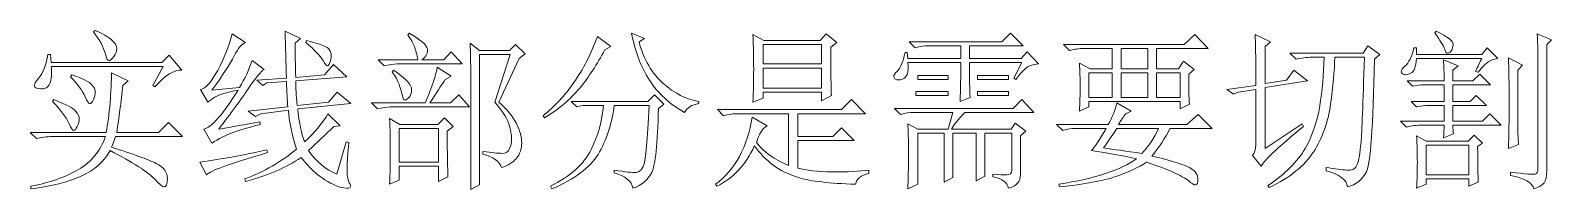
# Model space of a CAD drawing. Header units: inches. Extents: x -99 to 301, y -16 to 251.
# Drawn here: x 80.32 to 126.22, y 2.83 to 7.64 of the extents above; entities that cross this region are included whole.
import ezdxf

# ---------------------------------------------------------------- set-up
doc = ezdxf.new("R2010")
doc.units = ezdxf.units.IN
doc.header["$MEASUREMENT"] = 0
doc.layers.add('_U+68F0_U+52EE_U+934A', color=7, linetype='Continuous')

# ---------------------------------------------------------------- blocks, each defined once
blk = doc.blocks.new('block 4')
at = {"layer": '_U+68F0_U+52EE_U+934A', "lineweight": 0}
for points in [[(102.511, 7.216), (102.511, 6.627), (104.277, 6.627), (104.277, 7.216), (102.511, 7.216)], [(113.353, 7.094), (113.353, 6.485), (114.165, 6.485), (114.165, 7.094), (113.353, 7.094)], [(102.511, 6.505), (102.511, 5.896), (104.277, 5.896), (104.277, 6.505), (102.511, 6.505)], [(107.201, 6.282), (108.114, 6.282), (108.114, 6.16), (107.201, 6.16), (107.201, 6.282)], [(109.008, 6.282), (109.942, 6.282), (109.942, 6.16), (109.008, 6.16), (109.008, 6.282)], [(112.378, 6.363), (112.378, 5.611), (113.089, 5.611), (113.089, 6.363), (112.378, 6.363)], [(113.353, 6.363), (113.353, 5.611), (114.165, 5.611), (114.165, 6.363), (113.353, 6.363)], [(114.429, 6.363), (114.429, 5.611), (115.14, 5.611), (115.14, 6.363), (114.429, 6.363)], [(107.14, 5.794), (108.114, 5.794), (108.114, 5.672), (107.14, 5.672), (107.14, 5.794)], [(109.008, 5.794), (109.942, 5.794), (109.942, 5.672), (109.008, 5.672), (109.008, 5.794)], [(91.486, 4.677), (91.486, 3.661), (92.683, 3.661), (92.683, 4.677), (91.486, 4.677)], [(122.592, 4.169), (122.592, 3.275), (123.891, 3.275), (123.891, 4.169), (122.592, 4.169)]]:
    blk.add_lwpolyline(points, dxfattribs=at)
for points, knots in [([(82.227, 7.602), (82.227, 7.602), (82.287, 7.643), (82.287, 7.643), (82.504, 7.548), (82.666, 7.453), (82.775, 7.358), (82.883, 7.264), (82.937, 7.176), (82.937, 7.094), (82.937, 7.013), (82.907, 6.932), (82.846, 6.851), (82.785, 6.769), (82.734, 6.729), (82.694, 6.729), (82.653, 6.729), (82.619, 6.796), (82.592, 6.932), (82.538, 7.135), (82.416, 7.358), (82.227, 7.602)], [0, 0, 0, 0, 1, 1, 1, 2, 2, 2, 3, 3, 3, 4, 4, 4, 5, 5, 5, 6, 6, 6, 7, 7, 7, 7]), ([(86.43, 7.541), (86.43, 7.541), (86.836, 7.277), (86.836, 7.277), (86.727, 7.237), (86.612, 7.101), (86.491, 6.871), (86.369, 6.627), (86.145, 6.282), (85.82, 5.835), (85.82, 5.835), (86.653, 5.916), (86.653, 5.916), (86.815, 6.187), (86.944, 6.458), (87.039, 6.729), (87.039, 6.729), (87.404, 6.465), (87.404, 6.465), (87.309, 6.41), (87.147, 6.214), (86.917, 5.876), (86.687, 5.537), (86.389, 5.13), (86.023, 4.657), (86.213, 4.684), (86.633, 4.758), (87.283, 4.88), (87.283, 4.88), (87.283, 4.799), (87.283, 4.799), (86.917, 4.704), (86.633, 4.619), (86.43, 4.545), (86.227, 4.47), (86.023, 4.365), (85.82, 4.23), (85.82, 4.23), (85.577, 4.657), (85.577, 4.657), (85.726, 4.697), (85.898, 4.843), (86.095, 5.094), (86.291, 5.344), (86.463, 5.591), (86.612, 5.835), (86.463, 5.808), (86.308, 5.771), (86.145, 5.723), (85.983, 5.675), (85.834, 5.591), (85.698, 5.469), (85.698, 5.469), (85.475, 5.855), (85.475, 5.855), (85.624, 5.882), (85.797, 6.075), (85.993, 6.434), (86.189, 6.793), (86.335, 7.162), (86.43, 7.541)], [0, 0, 0, 0, 1, 1, 1, 2, 2, 2, 3, 3, 3, 4, 4, 4, 5, 5, 5, 6, 6, 6, 7, 7, 7, 8, 8, 8, 9, 9, 9, 10, 10, 10, 11, 11, 11, 12, 12, 12, 13, 13, 13, 14, 14, 14, 15, 15, 15, 16, 16, 16, 17, 17, 17, 18, 18, 18, 19, 19, 19, 20, 20, 20, 20]), ([(88.358, 6.119), (88.358, 5.929), (88.372, 5.679), (88.399, 5.368), (88.399, 5.368), (89.353, 5.469), (89.353, 5.469), (89.353, 5.469), (89.617, 5.774), (89.617, 5.774), (89.617, 5.774), (90.023, 5.429), (90.023, 5.429), (90.023, 5.429), (88.419, 5.266), (88.419, 5.266), (88.46, 4.846), (88.528, 4.514), (88.622, 4.271), (88.92, 4.541), (89.157, 4.826), (89.333, 5.124), (89.333, 5.124), (89.699, 4.758), (89.699, 4.758), (89.699, 4.758), (89.516, 4.738), (89.516, 4.738), (89.259, 4.494), (89.001, 4.251), (88.744, 4.007), (88.988, 3.668), (89.272, 3.431), (89.597, 3.296), (89.597, 3.296), (89.881, 4.271), (89.881, 4.271), (89.881, 4.271), (89.962, 4.251), (89.962, 4.251), (89.935, 3.939), (89.918, 3.681), (89.912, 3.479), (89.905, 3.275), (89.935, 3.113), (90.003, 2.991), (90.017, 2.964), (90.023, 2.943), (90.023, 2.93), (90.023, 2.876), (89.952, 2.859), (89.81, 2.879), (89.668, 2.899), (89.478, 2.981), (89.242, 3.123), (89.005, 3.265), (88.765, 3.492), (88.521, 3.803), (88.277, 3.641), (88.03, 3.505), (87.78, 3.397), (87.529, 3.289), (87.214, 3.181), (86.836, 3.072), (86.836, 3.072), (86.815, 3.153), (86.815, 3.153), (87.397, 3.37), (87.918, 3.668), (88.379, 4.047), (88.257, 4.413), (88.176, 4.806), (88.135, 5.226), (88.135, 5.226), (87.303, 5.124), (87.303, 5.124), (87.303, 5.124), (87.14, 5.043), (87.14, 5.043), (87.14, 5.043), (86.917, 5.205), (86.917, 5.205), (86.917, 5.205), (88.115, 5.327), (88.115, 5.327), (88.101, 5.517), (88.088, 5.774), (88.074, 6.099), (88.074, 6.099), (87.485, 6.059), (87.485, 6.059), (87.485, 6.059), (87.363, 5.977), (87.363, 5.977), (87.363, 5.977), (87.181, 6.14), (87.181, 6.14), (87.181, 6.14), (88.074, 6.2), (88.074, 6.2), (88.06, 6.675), (88.047, 7.148), (88.034, 7.623), (88.034, 7.623), (88.501, 7.399), (88.501, 7.399), (88.501, 7.399), (88.338, 7.257), (88.338, 7.257), (88.338, 6.973), (88.345, 6.627), (88.358, 6.221), (88.358, 6.221), (89.231, 6.302), (89.231, 6.302), (89.231, 6.302), (89.496, 6.607), (89.496, 6.607), (89.496, 6.607), (89.901, 6.241), (89.901, 6.241), (89.901, 6.241), (88.358, 6.119), (88.358, 6.119)], [0, 0, 0, 0, 1, 1, 1, 2, 2, 2, 3, 3, 3, 4, 4, 4, 5, 5, 5, 6, 6, 6, 7, 7, 7, 8, 8, 8, 9, 9, 9, 10, 10, 10, 11, 11, 11, 12, 12, 12, 13, 13, 13, 14, 14, 14, 15, 15, 15, 16, 16, 16, 17, 17, 17, 18, 18, 18, 19, 19, 19, 20, 20, 20, 21, 21, 21, 22, 22, 22, 23, 23, 23, 24, 24, 24, 25, 25, 25, 26, 26, 26, 27, 27, 27, 28, 28, 28, 29, 29, 29, 30, 30, 30, 31, 31, 31, 32, 32, 32, 33, 33, 33, 34, 34, 34, 35, 35, 35, 36, 36, 36, 37, 37, 37, 38, 38, 38, 39, 39, 39, 40, 40, 40, 41, 41, 41, 41]), ([(90.856, 6.749), (90.856, 6.749), (92.054, 6.749), (92.054, 6.749), (92.027, 6.912), (91.993, 7.047), (91.952, 7.155), (91.912, 7.264), (91.844, 7.379), (91.749, 7.501), (91.749, 7.501), (91.79, 7.562), (91.79, 7.562), (92.142, 7.358), (92.328, 7.199), (92.348, 7.084), (92.369, 6.969), (92.311, 6.857), (92.176, 6.749), (92.176, 6.749), (92.846, 6.749), (92.846, 6.749), (92.846, 6.749), (93.069, 6.993), (93.069, 6.993), (93.069, 6.993), (93.394, 6.627), (93.394, 6.627), (93.394, 6.627), (91.425, 6.627), (91.425, 6.627), (91.316, 6.627), (91.188, 6.607), (91.039, 6.566), (91.039, 6.566), (90.856, 6.749), (90.856, 6.749)], [0, 0, 0, 0, 1, 1, 1, 2, 2, 2, 3, 3, 3, 4, 4, 4, 5, 5, 5, 6, 6, 6, 7, 7, 7, 8, 8, 8, 9, 9, 9, 10, 10, 10, 11, 11, 11, 12, 12, 12, 12]), ([(97.496, 7.46), (97.496, 7.46), (97.902, 7.155), (97.902, 7.155), (97.902, 7.155), (97.719, 7.054), (97.719, 7.054), (97.489, 6.62), (97.235, 6.234), (96.957, 5.896), (96.68, 5.557), (96.325, 5.259), (95.891, 5.002), (95.891, 5.002), (95.851, 5.063), (95.851, 5.063), (96.203, 5.347), (96.514, 5.683), (96.785, 6.069), (97.056, 6.454), (97.293, 6.918), (97.496, 7.46)], [0, 0, 0, 0, 1, 1, 1, 2, 2, 2, 3, 3, 3, 4, 4, 4, 5, 5, 5, 6, 6, 6, 7, 7, 7, 7]), ([(98.917, 7.399), (98.917, 7.399), (98.754, 7.298), (98.754, 7.298), (98.903, 6.756), (99.147, 6.336), (99.485, 6.038), (99.824, 5.74), (100.182, 5.557), (100.562, 5.489), (100.562, 5.489), (100.562, 5.429), (100.562, 5.429), (100.358, 5.401), (100.216, 5.313), (100.135, 5.165), (99.688, 5.408), (99.333, 5.733), (99.069, 6.14), (98.805, 6.546), (98.626, 7.02), (98.531, 7.562), (98.531, 7.562), (98.917, 7.399), (98.917, 7.399)], [0, 0, 0, 0, 1, 1, 1, 2, 2, 2, 3, 3, 3, 4, 4, 4, 5, 5, 5, 6, 6, 6, 7, 7, 7, 8, 8, 8, 8]), ([(102.206, 7.521), (102.206, 7.521), (102.531, 7.338), (102.531, 7.338), (102.531, 7.338), (104.237, 7.338), (104.237, 7.338), (104.237, 7.338), (104.419, 7.541), (104.419, 7.541), (104.419, 7.541), (104.744, 7.277), (104.744, 7.277), (104.744, 7.277), (104.561, 7.135), (104.561, 7.135), (104.561, 6.377), (104.568, 5.889), (104.582, 5.672), (104.582, 5.672), (104.277, 5.51), (104.277, 5.51), (104.277, 5.51), (104.277, 5.774), (104.277, 5.774), (104.277, 5.774), (102.511, 5.774), (102.511, 5.774), (102.511, 5.774), (102.511, 5.591), (102.511, 5.591), (102.511, 5.591), (102.206, 5.469), (102.206, 5.469), (102.219, 5.808), (102.227, 6.143), (102.227, 6.475), (102.227, 6.806), (102.219, 7.155), (102.206, 7.521)], [0, 0, 0, 0, 1, 1, 1, 2, 2, 2, 3, 3, 3, 4, 4, 4, 5, 5, 5, 6, 6, 6, 7, 7, 7, 8, 8, 8, 9, 9, 9, 10, 10, 10, 11, 11, 11, 12, 12, 12, 13, 13, 13, 13]), ([(108.784, 5.611), (108.784, 5.611), (108.48, 5.489), (108.48, 5.489), (108.493, 5.869), (108.5, 6.261), (108.5, 6.668), (108.5, 6.668), (106.896, 6.668), (106.896, 6.668), (106.923, 6.532), (106.916, 6.414), (106.876, 6.312), (106.835, 6.211), (106.767, 6.156), (106.673, 6.15), (106.578, 6.143), (106.521, 6.153), (106.5, 6.18), (106.48, 6.207), (106.47, 6.228), (106.47, 6.241), (106.47, 6.282), (106.503, 6.336), (106.571, 6.404), (106.666, 6.498), (106.747, 6.688), (106.815, 6.973), (106.815, 6.973), (106.876, 6.973), (106.876, 6.973), (106.876, 6.973), (106.896, 6.79), (106.896, 6.79), (106.896, 6.79), (108.5, 6.79), (108.5, 6.79), (108.5, 6.79), (108.5, 7.176), (108.5, 7.176), (108.5, 7.176), (107.505, 7.176), (107.505, 7.176), (107.397, 7.176), (107.268, 7.155), (107.119, 7.115), (107.119, 7.115), (106.937, 7.298), (106.937, 7.298), (106.937, 7.298), (109.739, 7.298), (109.739, 7.298), (109.739, 7.298), (110.003, 7.562), (110.003, 7.562), (110.003, 7.562), (110.388, 7.176), (110.388, 7.176), (110.388, 7.176), (108.764, 7.176), (108.764, 7.176), (108.764, 7.176), (108.764, 6.79), (108.764, 6.79), (108.764, 6.79), (110.328, 6.79), (110.328, 6.79), (110.328, 6.79), (110.51, 6.993), (110.51, 6.993), (110.51, 6.993), (110.856, 6.627), (110.856, 6.627), (110.774, 6.627), (110.683, 6.607), (110.581, 6.566), (110.48, 6.526), (110.341, 6.39), (110.165, 6.16), (110.165, 6.16), (110.104, 6.2), (110.104, 6.2), (110.104, 6.2), (110.348, 6.668), (110.348, 6.668), (110.348, 6.668), (108.764, 6.668), (108.764, 6.668), (108.764, 6.018), (108.771, 5.665), (108.784, 5.611)], [0, 0, 0, 0, 1, 1, 1, 2, 2, 2, 3, 3, 3, 4, 4, 4, 5, 5, 5, 6, 6, 6, 7, 7, 7, 8, 8, 8, 9, 9, 9, 10, 10, 10, 11, 11, 11, 12, 12, 12, 13, 13, 13, 14, 14, 14, 15, 15, 15, 16, 16, 16, 17, 17, 17, 18, 18, 18, 19, 19, 19, 20, 20, 20, 21, 21, 21, 22, 22, 22, 23, 23, 23, 24, 24, 24, 25, 25, 25, 26, 26, 26, 27, 27, 27, 28, 28, 28, 29, 29, 29, 30, 30, 30, 30]), ([(111.607, 7.216), (111.607, 7.216), (115.262, 7.216), (115.262, 7.216), (115.262, 7.216), (115.586, 7.521), (115.586, 7.521), (115.586, 7.521), (115.993, 7.094), (115.993, 7.094), (115.993, 7.094), (114.429, 7.094), (114.429, 7.094), (114.429, 7.094), (114.429, 6.485), (114.429, 6.485), (114.429, 6.485), (115.099, 6.485), (115.099, 6.485), (115.099, 6.485), (115.241, 6.708), (115.241, 6.708), (115.241, 6.708), (115.566, 6.465), (115.566, 6.465), (115.566, 6.465), (115.404, 6.322), (115.404, 6.322), (115.404, 5.902), (115.41, 5.598), (115.424, 5.408), (115.424, 5.408), (115.14, 5.266), (115.14, 5.266), (115.14, 5.266), (115.14, 5.489), (115.14, 5.489), (115.14, 5.489), (112.378, 5.489), (112.378, 5.489), (112.378, 5.489), (112.378, 5.327), (112.378, 5.327), (112.378, 5.327), (112.094, 5.205), (112.094, 5.205), (112.108, 5.462), (112.114, 5.71), (112.114, 5.947), (112.114, 6.184), (112.108, 6.417), (112.094, 6.648), (112.094, 6.648), (112.419, 6.485), (112.419, 6.485), (112.419, 6.485), (113.089, 6.485), (113.089, 6.485), (113.089, 6.485), (113.089, 7.094), (113.089, 7.094), (113.089, 7.094), (112.216, 7.094), (112.216, 7.094), (112.081, 7.094), (111.938, 7.074), (111.79, 7.034), (111.79, 7.034), (111.607, 7.216), (111.607, 7.216)], [0, 0, 0, 0, 1, 1, 1, 2, 2, 2, 3, 3, 3, 4, 4, 4, 5, 5, 5, 6, 6, 6, 7, 7, 7, 8, 8, 8, 9, 9, 9, 10, 10, 10, 11, 11, 11, 12, 12, 12, 13, 13, 13, 14, 14, 14, 15, 15, 15, 16, 16, 16, 17, 17, 17, 18, 18, 18, 19, 19, 19, 20, 20, 20, 21, 21, 21, 22, 22, 22, 23, 23, 23, 23]), ([(117.434, 5.977), (117.434, 5.977), (117.434, 6.627), (117.434, 6.627), (117.434, 6.952), (117.427, 7.25), (117.414, 7.521), (117.414, 7.521), (117.881, 7.298), (117.881, 7.298), (117.881, 7.298), (117.719, 7.155), (117.719, 7.155), (117.719, 7.155), (117.719, 6.038), (117.719, 6.038), (117.719, 6.038), (118.368, 6.14), (118.368, 6.14), (118.368, 6.14), (118.592, 6.444), (118.592, 6.444), (118.592, 6.444), (118.998, 6.119), (118.998, 6.119), (118.998, 6.119), (117.719, 5.916), (117.719, 5.916), (117.719, 5.916), (117.719, 4.068), (117.719, 4.068), (117.719, 4.068), (118.835, 4.819), (118.835, 4.819), (118.835, 4.819), (118.876, 4.738), (118.876, 4.738), (118.145, 4.142), (117.719, 3.742), (117.597, 3.539), (117.597, 3.539), (117.333, 3.864), (117.333, 3.864), (117.4, 3.932), (117.434, 4.04), (117.434, 4.19), (117.434, 4.19), (117.434, 5.855), (117.434, 5.855), (117.434, 5.855), (116.906, 5.774), (116.906, 5.774), (116.906, 5.774), (116.764, 5.713), (116.764, 5.713), (116.764, 5.713), (116.561, 5.855), (116.561, 5.855), (116.561, 5.855), (117.434, 5.977), (117.434, 5.977)], [0, 0, 0, 0, 1, 1, 1, 2, 2, 2, 3, 3, 3, 4, 4, 4, 5, 5, 5, 6, 6, 6, 7, 7, 7, 8, 8, 8, 9, 9, 9, 10, 10, 10, 11, 11, 11, 12, 12, 12, 13, 13, 13, 14, 14, 14, 15, 15, 15, 16, 16, 16, 17, 17, 17, 18, 18, 18, 19, 19, 19, 20, 20, 20, 20]), ([(122.896, 7.623), (123.262, 7.447), (123.434, 7.304), (123.414, 7.196), (123.394, 7.088), (123.366, 7.02), (123.333, 6.993), (123.299, 6.966), (123.268, 6.952), (123.241, 6.952), (123.201, 6.952), (123.174, 6.993), (123.16, 7.074), (123.119, 7.182), (123.018, 7.345), (122.856, 7.562), (122.856, 7.562), (122.896, 7.623), (122.896, 7.623)], [0, 0, 0, 0, 1, 1, 1, 2, 2, 2, 3, 3, 3, 4, 4, 4, 5, 5, 5, 6, 6, 6, 6]), ([(125.15, 3.255), (125.15, 3.255), (125.15, 3.357), (125.15, 3.357), (125.597, 3.302), (125.847, 3.282), (125.901, 3.296), (125.955, 3.309), (125.982, 3.357), (125.982, 3.438), (125.982, 3.438), (125.982, 6.444), (125.982, 6.444), (125.982, 6.878), (125.975, 7.243), (125.962, 7.541), (125.962, 7.541), (126.388, 7.358), (126.388, 7.358), (126.388, 7.358), (126.247, 7.216), (126.247, 7.216), (126.247, 7.216), (126.247, 3.397), (126.247, 3.397), (126.247, 3.222), (126.219, 3.1), (126.165, 3.032), (126.111, 2.964), (126.01, 2.903), (125.861, 2.849), (125.806, 3.039), (125.569, 3.174), (125.15, 3.255)], [0, 0, 0, 0, 1, 1, 1, 2, 2, 2, 3, 3, 3, 4, 4, 4, 5, 5, 5, 6, 6, 6, 7, 7, 7, 8, 8, 8, 9, 9, 9, 10, 10, 10, 11, 11, 11, 11]), ([(84.033, 5.977), (84.033, 5.977), (84.338, 6.546), (84.338, 6.546), (84.338, 6.546), (80.947, 6.546), (80.947, 6.546), (80.974, 6.329), (80.961, 6.16), (80.907, 6.038), (80.853, 5.916), (80.761, 5.862), (80.633, 5.876), (80.504, 5.889), (80.44, 5.916), (80.44, 5.957), (80.44, 6.011), (80.48, 6.085), (80.561, 6.18), (80.71, 6.37), (80.805, 6.614), (80.846, 6.912), (80.846, 6.912), (80.927, 6.912), (80.927, 6.912), (80.927, 6.912), (80.947, 6.668), (80.947, 6.668), (80.947, 6.668), (84.298, 6.668), (84.298, 6.668), (84.298, 6.668), (84.521, 6.891), (84.521, 6.891), (84.521, 6.891), (84.907, 6.444), (84.907, 6.444), (84.676, 6.458), (84.406, 6.289), (84.094, 5.937), (84.094, 5.937), (84.033, 5.977), (84.033, 5.977)], [0, 0, 0, 0, 1, 1, 1, 2, 2, 2, 3, 3, 3, 4, 4, 4, 5, 5, 5, 6, 6, 6, 7, 7, 7, 8, 8, 8, 9, 9, 9, 10, 10, 10, 11, 11, 11, 12, 12, 12, 13, 13, 13, 14, 14, 14, 14]), ([(88.663, 7.277), (88.663, 7.277), (88.683, 7.338), (88.683, 7.338), (89.103, 7.23), (89.333, 7.138), (89.374, 7.064), (89.414, 6.989), (89.435, 6.925), (89.435, 6.871), (89.435, 6.803), (89.421, 6.736), (89.394, 6.668), (89.367, 6.6), (89.34, 6.566), (89.313, 6.566), (89.286, 6.566), (89.245, 6.62), (89.191, 6.729), (89.096, 6.878), (88.92, 7.06), (88.663, 7.277)], [0, 0, 0, 0, 1, 1, 1, 2, 2, 2, 3, 3, 3, 4, 4, 4, 5, 5, 5, 6, 6, 6, 7, 7, 7, 7]), ([(93.658, 2.828), (93.658, 2.828), (93.658, 6.322), (93.658, 6.322), (93.658, 6.648), (93.651, 6.959), (93.638, 7.257), (93.638, 7.257), (93.922, 7.034), (93.922, 7.034), (93.922, 7.034), (94.836, 7.034), (94.836, 7.034), (94.836, 7.034), (95.018, 7.216), (95.018, 7.216), (95.018, 7.216), (95.303, 6.932), (95.303, 6.932), (95.303, 6.932), (95.12, 6.79), (95.12, 6.79), (95.12, 6.79), (94.511, 5.469), (94.511, 5.469), (94.754, 5.252), (94.93, 5.039), (95.039, 4.829), (95.147, 4.619), (95.201, 4.423), (95.201, 4.24), (95.201, 4.057), (95.147, 3.902), (95.039, 3.773), (94.93, 3.644), (94.781, 3.553), (94.592, 3.499), (94.524, 3.688), (94.335, 3.824), (94.024, 3.905), (94.024, 3.905), (94.024, 3.986), (94.024, 3.986), (94.294, 3.946), (94.487, 3.925), (94.602, 3.925), (94.717, 3.925), (94.795, 3.973), (94.836, 4.068), (94.876, 4.162), (94.897, 4.251), (94.897, 4.332), (94.897, 4.426), (94.876, 4.565), (94.836, 4.748), (94.795, 4.931), (94.646, 5.171), (94.389, 5.469), (94.389, 5.469), (94.856, 6.912), (94.856, 6.912), (94.856, 6.912), (93.922, 6.912), (93.922, 6.912), (93.922, 6.912), (93.922, 2.971), (93.922, 2.971), (93.922, 2.971), (93.658, 2.828), (93.658, 2.828)], [0, 0, 0, 0, 1, 1, 1, 2, 2, 2, 3, 3, 3, 4, 4, 4, 5, 5, 5, 6, 6, 6, 7, 7, 7, 8, 8, 8, 9, 9, 9, 10, 10, 10, 11, 11, 11, 12, 12, 12, 13, 13, 13, 14, 14, 14, 15, 15, 15, 16, 16, 16, 17, 17, 17, 18, 18, 18, 19, 19, 19, 20, 20, 20, 21, 21, 21, 22, 22, 22, 23, 23, 23, 23]), ([(118.47, 6.952), (118.47, 6.952), (120.683, 6.952), (120.683, 6.952), (120.683, 6.952), (120.825, 7.176), (120.825, 7.176), (120.825, 7.176), (121.191, 6.912), (121.191, 6.912), (121.191, 6.912), (121.028, 6.769), (121.028, 6.769), (120.988, 4.738), (120.906, 3.604), (120.784, 3.367), (120.663, 3.13), (120.473, 2.978), (120.216, 2.91), (120.189, 3.126), (119.972, 3.289), (119.566, 3.397), (119.566, 3.397), (119.566, 3.499), (119.566, 3.499), (119.823, 3.458), (120.033, 3.431), (120.196, 3.418), (120.358, 3.404), (120.463, 3.461), (120.51, 3.59), (120.558, 3.719), (120.595, 3.939), (120.622, 4.251), (120.649, 4.562), (120.683, 5.422), (120.724, 6.83), (120.724, 6.83), (119.83, 6.83), (119.83, 6.83), (119.817, 6.424), (119.773, 5.95), (119.698, 5.408), (119.624, 4.867), (119.451, 4.386), (119.18, 3.966), (118.91, 3.546), (118.463, 3.187), (117.84, 2.889), (117.84, 2.889), (117.8, 2.95), (117.8, 2.95), (118.328, 3.302), (118.703, 3.675), (118.927, 4.068), (119.15, 4.46), (119.299, 4.89), (119.373, 5.357), (119.448, 5.825), (119.492, 6.316), (119.505, 6.83), (119.505, 6.83), (119.14, 6.83), (119.14, 6.83), (118.964, 6.83), (118.801, 6.81), (118.653, 6.769), (118.653, 6.769), (118.47, 6.952), (118.47, 6.952)], [0, 0, 0, 0, 1, 1, 1, 2, 2, 2, 3, 3, 3, 4, 4, 4, 5, 5, 5, 6, 6, 6, 7, 7, 7, 8, 8, 8, 9, 9, 9, 10, 10, 10, 11, 11, 11, 12, 12, 12, 13, 13, 13, 14, 14, 14, 15, 15, 15, 16, 16, 16, 17, 17, 17, 18, 18, 18, 19, 19, 19, 20, 20, 20, 21, 21, 21, 22, 22, 22, 23, 23, 23, 23]), ([(124.094, 6.404), (124.162, 6.553), (124.223, 6.681), (124.277, 6.79), (124.277, 6.79), (122.307, 6.79), (122.307, 6.79), (122.28, 6.546), (122.229, 6.404), (122.155, 6.363), (122.08, 6.322), (122.023, 6.302), (121.983, 6.302), (121.942, 6.302), (121.908, 6.312), (121.881, 6.333), (121.854, 6.353), (121.84, 6.37), (121.84, 6.383), (121.84, 6.438), (121.881, 6.498), (121.962, 6.566), (122.07, 6.661), (122.158, 6.844), (122.226, 7.115), (122.226, 7.115), (122.307, 7.115), (122.307, 7.115), (122.307, 7.115), (122.307, 6.912), (122.307, 6.912), (122.307, 6.912), (124.277, 6.912), (124.277, 6.912), (124.277, 6.912), (124.439, 7.115), (124.439, 7.115), (124.439, 7.115), (124.764, 6.79), (124.764, 6.79), (124.642, 6.776), (124.544, 6.742), (124.47, 6.688), (124.395, 6.634), (124.297, 6.532), (124.175, 6.383), (124.175, 6.383), (124.094, 6.404), (124.094, 6.404)], [0, 0, 0, 0, 1, 1, 1, 2, 2, 2, 3, 3, 3, 4, 4, 4, 5, 5, 5, 6, 6, 6, 7, 7, 7, 8, 8, 8, 9, 9, 9, 10, 10, 10, 11, 11, 11, 12, 12, 12, 13, 13, 13, 14, 14, 14, 15, 15, 15, 16, 16, 16, 16]), ([(92.277, 5.449), (92.494, 5.95), (92.616, 6.309), (92.643, 6.526), (92.643, 6.526), (93.069, 6.261), (93.069, 6.261), (93.069, 6.261), (92.886, 6.16), (92.886, 6.16), (92.765, 5.984), (92.609, 5.747), (92.42, 5.449), (92.42, 5.449), (93.049, 5.449), (93.049, 5.449), (93.049, 5.449), (93.292, 5.693), (93.292, 5.693), (93.292, 5.693), (93.617, 5.327), (93.617, 5.327), (93.617, 5.327), (91.221, 5.327), (91.221, 5.327), (91.113, 5.327), (90.985, 5.307), (90.836, 5.266), (90.836, 5.266), (90.653, 5.449), (90.653, 5.449), (90.653, 5.449), (92.277, 5.449), (92.277, 5.449)], [0, 0, 0, 0, 1, 1, 1, 2, 2, 2, 3, 3, 3, 4, 4, 4, 5, 5, 5, 6, 6, 6, 7, 7, 7, 8, 8, 8, 9, 9, 9, 10, 10, 10, 11, 11, 11, 11]), ([(91.323, 6.444), (91.567, 6.268), (91.722, 6.133), (91.79, 6.038), (91.858, 5.943), (91.881, 5.855), (91.861, 5.774), (91.841, 5.693), (91.807, 5.632), (91.759, 5.591), (91.712, 5.55), (91.682, 5.53), (91.668, 5.53), (91.627, 5.53), (91.6, 5.578), (91.587, 5.672), (91.56, 5.794), (91.526, 5.909), (91.486, 6.018), (91.445, 6.126), (91.377, 6.248), (91.282, 6.383), (91.282, 6.383), (91.323, 6.444), (91.323, 6.444)], [0, 0, 0, 0, 1, 1, 1, 2, 2, 2, 3, 3, 3, 4, 4, 4, 5, 5, 5, 6, 6, 6, 7, 7, 7, 8, 8, 8, 8]), ([(123.404, 4.779), (123.404, 4.67), (123.411, 4.582), (123.424, 4.514), (123.424, 4.514), (123.119, 4.392), (123.119, 4.392), (123.133, 4.541), (123.14, 4.67), (123.14, 4.779), (123.14, 4.779), (122.49, 4.779), (122.49, 4.779), (122.314, 4.779), (122.152, 4.758), (122.003, 4.718), (122.003, 4.718), (121.82, 4.9), (121.82, 4.9), (121.82, 4.9), (123.14, 4.9), (123.14, 4.9), (123.14, 4.9), (123.14, 5.368), (123.14, 5.368), (123.14, 5.368), (122.571, 5.368), (122.571, 5.368), (122.571, 5.368), (122.307, 5.327), (122.307, 5.327), (122.307, 5.327), (122.145, 5.489), (122.145, 5.489), (122.145, 5.489), (123.14, 5.489), (123.14, 5.489), (123.14, 5.489), (123.14, 5.998), (123.14, 5.998), (123.14, 5.998), (122.429, 5.998), (122.429, 5.998), (122.429, 5.998), (122.185, 5.957), (122.185, 5.957), (122.185, 5.957), (122.023, 6.119), (122.023, 6.119), (122.023, 6.119), (123.14, 6.119), (123.14, 6.119), (123.14, 6.349), (123.133, 6.559), (123.119, 6.749), (123.119, 6.749), (123.566, 6.566), (123.566, 6.566), (123.566, 6.566), (123.404, 6.444), (123.404, 6.444), (123.404, 6.444), (123.404, 6.119), (123.404, 6.119), (123.404, 6.119), (124.013, 6.119), (124.013, 6.119), (124.013, 6.119), (124.216, 6.322), (124.216, 6.322), (124.216, 6.322), (124.541, 5.998), (124.541, 5.998), (124.541, 5.998), (123.404, 5.998), (123.404, 5.998), (123.404, 5.998), (123.404, 5.489), (123.404, 5.489), (123.404, 5.489), (123.932, 5.489), (123.932, 5.489), (123.932, 5.489), (124.114, 5.672), (124.114, 5.672), (124.114, 5.672), (124.419, 5.368), (124.419, 5.368), (124.419, 5.368), (123.404, 5.368), (123.404, 5.368), (123.404, 5.368), (123.404, 4.9), (123.404, 4.9), (123.404, 4.9), (124.297, 4.9), (124.297, 4.9), (124.297, 4.9), (124.521, 5.124), (124.521, 5.124), (124.521, 5.124), (124.866, 4.779), (124.866, 4.779), (124.866, 4.779), (123.404, 4.779), (123.404, 4.779)], [0, 0, 0, 0, 1, 1, 1, 2, 2, 2, 3, 3, 3, 4, 4, 4, 5, 5, 5, 6, 6, 6, 7, 7, 7, 8, 8, 8, 9, 9, 9, 10, 10, 10, 11, 11, 11, 12, 12, 12, 13, 13, 13, 14, 14, 14, 15, 15, 15, 16, 16, 16, 17, 17, 17, 18, 18, 18, 19, 19, 19, 20, 20, 20, 21, 21, 21, 22, 22, 22, 23, 23, 23, 24, 24, 24, 25, 25, 25, 26, 26, 26, 27, 27, 27, 28, 28, 28, 29, 29, 29, 30, 30, 30, 31, 31, 31, 32, 32, 32, 33, 33, 33, 34, 34, 34, 35, 35, 35, 35]), ([(125.373, 6.444), (125.373, 6.444), (125.373, 4.738), (125.373, 4.738), (125.373, 4.535), (125.38, 4.352), (125.394, 4.19), (125.394, 4.19), (125.089, 4.068), (125.089, 4.068), (125.102, 4.474), (125.109, 4.944), (125.109, 5.479), (125.109, 6.014), (125.102, 6.458), (125.089, 6.81), (125.089, 6.81), (125.516, 6.587), (125.516, 6.587), (125.516, 6.587), (125.373, 6.444), (125.373, 6.444)], [0, 0, 0, 0, 1, 1, 1, 2, 2, 2, 3, 3, 3, 4, 4, 4, 5, 5, 5, 6, 6, 6, 7, 7, 7, 7]), ([(82.897, 4.433), (82.856, 4.311), (82.815, 4.203), (82.775, 4.108), (83.438, 3.905), (83.888, 3.742), (84.125, 3.621), (84.362, 3.499), (84.477, 3.35), (84.47, 3.174), (84.463, 2.998), (84.433, 2.91), (84.379, 2.91), (84.325, 2.91), (84.237, 2.978), (84.115, 3.113), (83.871, 3.37), (83.411, 3.668), (82.734, 4.007), (82.544, 3.668), (82.253, 3.411), (81.861, 3.235), (81.468, 3.059), (80.961, 2.93), (80.338, 2.849), (80.338, 2.849), (80.338, 2.93), (80.338, 2.93), (80.907, 3.039), (81.387, 3.208), (81.78, 3.438), (82.172, 3.668), (82.443, 4), (82.592, 4.433), (82.592, 4.433), (80.988, 4.433), (80.988, 4.433), (80.812, 4.433), (80.649, 4.413), (80.501, 4.372), (80.501, 4.372), (80.318, 4.555), (80.318, 4.555), (80.318, 4.555), (82.612, 4.555), (82.612, 4.555), (82.666, 4.812), (82.707, 5.11), (82.734, 5.449), (82.761, 5.787), (82.775, 6.092), (82.775, 6.363), (82.775, 6.363), (83.282, 6.119), (83.282, 6.119), (83.282, 6.119), (83.12, 5.977), (83.12, 5.977), (83.066, 5.476), (83.005, 5.002), (82.937, 4.555), (82.937, 4.555), (84.196, 4.555), (84.196, 4.555), (84.196, 4.555), (84.501, 4.86), (84.501, 4.86), (84.501, 4.86), (84.927, 4.433), (84.927, 4.433), (84.927, 4.433), (82.897, 4.433), (82.897, 4.433)], [0, 0, 0, 0, 1, 1, 1, 2, 2, 2, 3, 3, 3, 4, 4, 4, 5, 5, 5, 6, 6, 6, 7, 7, 7, 8, 8, 8, 9, 9, 9, 10, 10, 10, 11, 11, 11, 12, 12, 12, 13, 13, 13, 14, 14, 14, 15, 15, 15, 16, 16, 16, 17, 17, 17, 18, 18, 18, 19, 19, 19, 20, 20, 20, 21, 21, 21, 22, 22, 22, 23, 23, 23, 24, 24, 24, 24]), ([(81.577, 6.302), (81.915, 6.18), (82.118, 6.079), (82.186, 5.998), (82.253, 5.916), (82.287, 5.842), (82.287, 5.774), (82.287, 5.706), (82.267, 5.632), (82.227, 5.55), (82.186, 5.469), (82.152, 5.429), (82.125, 5.429), (82.085, 5.429), (82.037, 5.496), (81.983, 5.632), (81.888, 5.835), (81.739, 6.038), (81.536, 6.241), (81.536, 6.241), (81.577, 6.302), (81.577, 6.302)], [0, 0, 0, 0, 1, 1, 1, 2, 2, 2, 3, 3, 3, 4, 4, 4, 5, 5, 5, 6, 6, 6, 7, 7, 7, 7]), ([(81.029, 5.55), (81.407, 5.401), (81.631, 5.283), (81.699, 5.195), (81.766, 5.107), (81.8, 5.029), (81.8, 4.961), (81.8, 4.893), (81.78, 4.819), (81.739, 4.738), (81.699, 4.657), (81.665, 4.616), (81.638, 4.616), (81.597, 4.616), (81.55, 4.684), (81.495, 4.819), (81.401, 5.022), (81.232, 5.246), (80.988, 5.489), (80.988, 5.489), (81.029, 5.55), (81.029, 5.55)], [0, 0, 0, 0, 1, 1, 1, 2, 2, 2, 3, 3, 3, 4, 4, 4, 5, 5, 5, 6, 6, 6, 7, 7, 7, 7]), ([(96.704, 5.489), (96.704, 5.489), (99.018, 5.489), (99.018, 5.489), (99.018, 5.489), (99.222, 5.693), (99.222, 5.693), (99.222, 5.693), (99.506, 5.408), (99.506, 5.408), (99.506, 5.408), (99.343, 5.286), (99.343, 5.286), (99.316, 4.216), (99.248, 3.57), (99.14, 3.347), (99.032, 3.123), (98.842, 2.964), (98.572, 2.869), (98.531, 3.086), (98.341, 3.241), (98.003, 3.336), (98.003, 3.336), (98.003, 3.418), (98.003, 3.418), (98.341, 3.363), (98.561, 3.34), (98.663, 3.347), (98.765, 3.353), (98.842, 3.431), (98.897, 3.58), (98.95, 3.729), (99.005, 4.325), (99.059, 5.368), (99.059, 5.368), (98.003, 5.368), (98.003, 5.368), (97.922, 4.785), (97.759, 4.294), (97.516, 3.895), (97.272, 3.495), (96.805, 3.147), (96.115, 2.849), (96.115, 2.849), (96.074, 2.93), (96.074, 2.93), (96.684, 3.241), (97.093, 3.61), (97.303, 4.037), (97.512, 4.464), (97.638, 4.907), (97.678, 5.368), (97.678, 5.368), (97.049, 5.368), (97.049, 5.368), (97.049, 5.368), (96.866, 5.327), (96.866, 5.327), (96.866, 5.327), (96.704, 5.489), (96.704, 5.489)], [0, 0, 0, 0, 1, 1, 1, 2, 2, 2, 3, 3, 3, 4, 4, 4, 5, 5, 5, 6, 6, 6, 7, 7, 7, 8, 8, 8, 9, 9, 9, 10, 10, 10, 11, 11, 11, 12, 12, 12, 13, 13, 13, 14, 14, 14, 15, 15, 15, 16, 16, 16, 17, 17, 17, 18, 18, 18, 19, 19, 19, 20, 20, 20, 20]), ([(101.13, 5.246), (101.13, 5.246), (104.886, 5.246), (104.886, 5.246), (104.886, 5.246), (105.191, 5.55), (105.191, 5.55), (105.191, 5.55), (105.617, 5.124), (105.617, 5.124), (105.617, 5.124), (103.566, 5.124), (103.566, 5.124), (103.566, 5.124), (103.566, 4.433), (103.566, 4.433), (103.566, 4.433), (104.622, 4.433), (104.622, 4.433), (104.622, 4.433), (104.886, 4.697), (104.886, 4.697), (104.886, 4.697), (105.272, 4.311), (105.272, 4.311), (105.272, 4.311), (103.566, 4.311), (103.566, 4.311), (103.566, 4.311), (103.566, 3.479), (103.566, 3.479), (103.81, 3.411), (104.159, 3.373), (104.612, 3.367), (105.066, 3.36), (105.435, 3.377), (105.719, 3.418), (105.719, 3.418), (105.719, 3.316), (105.719, 3.316), (105.475, 3.262), (105.34, 3.153), (105.313, 2.991), (104.514, 3.018), (103.949, 3.082), (103.617, 3.184), (103.285, 3.286), (103.015, 3.418), (102.805, 3.58), (102.595, 3.742), (102.409, 3.932), (102.247, 4.149), (101.99, 3.58), (101.61, 3.174), (101.11, 2.93), (101.11, 2.93), (101.069, 2.991), (101.069, 2.991), (101.665, 3.438), (102.037, 4.115), (102.186, 5.022), (102.186, 5.022), (102.632, 4.758), (102.632, 4.758), (102.552, 4.704), (102.491, 4.643), (102.45, 4.575), (102.409, 4.508), (102.362, 4.399), (102.308, 4.251), (102.538, 3.966), (102.863, 3.736), (103.282, 3.56), (103.282, 3.56), (103.282, 5.124), (103.282, 5.124), (103.282, 5.124), (101.8, 5.124), (101.8, 5.124), (101.624, 5.124), (101.462, 5.104), (101.313, 5.063), (101.313, 5.063), (101.13, 5.246), (101.13, 5.246)], [0, 0, 0, 0, 1, 1, 1, 2, 2, 2, 3, 3, 3, 4, 4, 4, 5, 5, 5, 6, 6, 6, 7, 7, 7, 8, 8, 8, 9, 9, 9, 10, 10, 10, 11, 11, 11, 12, 12, 12, 13, 13, 13, 14, 14, 14, 15, 15, 15, 16, 16, 16, 17, 17, 17, 18, 18, 18, 19, 19, 19, 20, 20, 20, 21, 21, 21, 22, 22, 22, 23, 23, 23, 24, 24, 24, 25, 25, 25, 26, 26, 26, 27, 27, 27, 28, 28, 28, 28]), ([(108.114, 4.657), (108.114, 4.657), (108.257, 5.165), (108.257, 5.165), (108.257, 5.165), (107.059, 5.165), (107.059, 5.165), (106.95, 5.165), (106.822, 5.144), (106.673, 5.104), (106.673, 5.104), (106.49, 5.286), (106.49, 5.286), (106.49, 5.286), (110.084, 5.286), (110.084, 5.286), (110.084, 5.286), (110.348, 5.55), (110.348, 5.55), (110.348, 5.55), (110.713, 5.165), (110.713, 5.165), (110.713, 5.165), (108.622, 5.165), (108.622, 5.165), (108.419, 4.948), (108.283, 4.779), (108.216, 4.657), (108.216, 4.657), (110.023, 4.657), (110.023, 4.657), (110.023, 4.657), (110.145, 4.84), (110.145, 4.84), (110.145, 4.84), (110.47, 4.596), (110.47, 4.596), (110.47, 4.596), (110.307, 4.453), (110.307, 4.453), (110.307, 4.453), (110.307, 3.275), (110.307, 3.275), (110.307, 3.072), (110.186, 2.937), (109.942, 2.869), (109.915, 3.045), (109.759, 3.161), (109.475, 3.214), (109.475, 3.214), (109.475, 3.296), (109.475, 3.296), (109.65, 3.282), (109.79, 3.275), (109.891, 3.275), (109.993, 3.275), (110.043, 3.323), (110.043, 3.418), (110.043, 3.418), (110.043, 4.535), (110.043, 4.535), (110.043, 4.535), (109.231, 4.535), (109.231, 4.535), (109.231, 4.535), (109.231, 3.235), (109.231, 3.235), (109.231, 3.235), (108.967, 3.092), (108.967, 3.092), (108.967, 3.092), (108.967, 4.535), (108.967, 4.535), (108.967, 4.535), (108.257, 4.535), (108.257, 4.535), (108.257, 4.535), (108.257, 3.194), (108.257, 3.194), (108.257, 3.194), (107.993, 3.052), (107.993, 3.052), (107.993, 3.052), (107.993, 4.535), (107.993, 4.535), (107.993, 4.535), (107.201, 4.535), (107.201, 4.535), (107.201, 4.535), (107.201, 2.991), (107.201, 2.991), (107.201, 2.991), (106.896, 2.849), (106.896, 2.849), (106.91, 3.133), (106.916, 3.489), (106.916, 3.915), (106.916, 4.342), (106.91, 4.643), (106.896, 4.819), (106.896, 4.819), (107.201, 4.657), (107.201, 4.657), (107.201, 4.657), (108.114, 4.657), (108.114, 4.657)], [0, 0, 0, 0, 1, 1, 1, 2, 2, 2, 3, 3, 3, 4, 4, 4, 5, 5, 5, 6, 6, 6, 7, 7, 7, 8, 8, 8, 9, 9, 9, 10, 10, 10, 11, 11, 11, 12, 12, 12, 13, 13, 13, 14, 14, 14, 15, 15, 15, 16, 16, 16, 17, 17, 17, 18, 18, 18, 19, 19, 19, 20, 20, 20, 21, 21, 21, 22, 22, 22, 23, 23, 23, 24, 24, 24, 25, 25, 25, 26, 26, 26, 27, 27, 27, 28, 28, 28, 29, 29, 29, 30, 30, 30, 31, 31, 31, 32, 32, 32, 33, 33, 33, 34, 34, 34, 35, 35, 35, 35]), ([(113.231, 5.449), (113.231, 5.449), (113.657, 5.205), (113.657, 5.205), (113.657, 5.205), (113.495, 5.124), (113.495, 5.124), (113.427, 5.029), (113.353, 4.921), (113.272, 4.799), (113.272, 4.799), (115.343, 4.799), (115.343, 4.799), (115.343, 4.799), (115.688, 5.104), (115.688, 5.104), (115.688, 5.104), (116.115, 4.677), (116.115, 4.677), (116.115, 4.677), (114.835, 4.677), (114.835, 4.677), (114.686, 4.379), (114.503, 4.101), (114.287, 3.844), (114.815, 3.722), (115.177, 3.614), (115.373, 3.519), (115.57, 3.424), (115.671, 3.309), (115.678, 3.174), (115.685, 3.039), (115.661, 2.971), (115.607, 2.971), (115.566, 2.971), (115.498, 3.011), (115.404, 3.092), (115.201, 3.255), (114.774, 3.444), (114.125, 3.661), (113.881, 3.499), (113.573, 3.353), (113.201, 3.225), (112.828, 3.096), (112.257, 2.991), (111.485, 2.91), (111.485, 2.91), (111.465, 2.991), (111.465, 2.991), (112.574, 3.167), (113.36, 3.424), (113.82, 3.763), (113.333, 3.871), (112.879, 3.952), (112.46, 4.007), (112.554, 4.115), (112.703, 4.338), (112.906, 4.677), (112.906, 4.677), (111.972, 4.677), (111.972, 4.677), (111.864, 4.677), (111.735, 4.657), (111.587, 4.616), (111.587, 4.616), (111.404, 4.799), (111.404, 4.799), (111.404, 4.799), (112.967, 4.799), (112.967, 4.799), (113.089, 5.015), (113.177, 5.232), (113.231, 5.449)], [0, 0, 0, 0, 1, 1, 1, 2, 2, 2, 3, 3, 3, 4, 4, 4, 5, 5, 5, 6, 6, 6, 7, 7, 7, 8, 8, 8, 9, 9, 9, 10, 10, 10, 11, 11, 11, 12, 12, 12, 13, 13, 13, 14, 14, 14, 15, 15, 15, 16, 16, 16, 17, 17, 17, 18, 18, 18, 19, 19, 19, 20, 20, 20, 21, 21, 21, 22, 22, 22, 23, 23, 23, 24, 24, 24, 24]), ([(91.201, 2.991), (91.214, 3.33), (91.221, 3.661), (91.221, 3.986), (91.221, 4.311), (91.214, 4.643), (91.201, 4.982), (91.201, 4.982), (91.506, 4.799), (91.506, 4.799), (91.506, 4.799), (92.663, 4.799), (92.663, 4.799), (92.663, 4.799), (92.866, 5.002), (92.866, 5.002), (92.866, 5.002), (93.13, 4.738), (93.13, 4.738), (93.13, 4.738), (92.947, 4.596), (92.947, 4.596), (92.947, 3.905), (92.954, 3.444), (92.968, 3.214), (92.968, 3.214), (92.683, 3.072), (92.683, 3.072), (92.683, 3.072), (92.683, 3.539), (92.683, 3.539), (92.683, 3.539), (91.486, 3.539), (91.486, 3.539), (91.486, 3.539), (91.486, 3.113), (91.486, 3.113), (91.486, 3.113), (91.201, 2.991), (91.201, 2.991)], [0, 0, 0, 0, 1, 1, 1, 2, 2, 2, 3, 3, 3, 4, 4, 4, 5, 5, 5, 6, 6, 6, 7, 7, 7, 8, 8, 8, 9, 9, 9, 10, 10, 10, 11, 11, 11, 12, 12, 12, 13, 13, 13, 13]), ([(113.231, 4.677), (113.136, 4.541), (113.001, 4.345), (112.825, 4.088), (113.123, 4.047), (113.509, 3.993), (113.982, 3.925), (114.172, 4.115), (114.341, 4.365), (114.49, 4.677), (114.49, 4.677), (113.231, 4.677), (113.231, 4.677)], [0, 0, 0, 0, 1, 1, 1, 2, 2, 2, 3, 3, 3, 4, 4, 4, 4]), ([(122.307, 2.869), (122.321, 3.126), (122.328, 3.387), (122.328, 3.651), (122.328, 3.915), (122.321, 4.182), (122.307, 4.453), (122.307, 4.453), (122.592, 4.291), (122.592, 4.291), (122.592, 4.291), (123.871, 4.291), (123.871, 4.291), (123.871, 4.291), (124.053, 4.474), (124.053, 4.474), (124.053, 4.474), (124.297, 4.23), (124.297, 4.23), (124.297, 4.23), (124.155, 4.129), (124.155, 4.129), (124.155, 3.6), (124.162, 3.241), (124.175, 3.052), (124.175, 3.052), (123.891, 2.93), (123.891, 2.93), (123.891, 2.93), (123.891, 3.153), (123.891, 3.153), (123.891, 3.153), (122.592, 3.153), (122.592, 3.153), (122.592, 3.153), (122.592, 2.991), (122.592, 2.991), (122.592, 2.991), (122.307, 2.869), (122.307, 2.869)], [0, 0, 0, 0, 1, 1, 1, 2, 2, 2, 3, 3, 3, 4, 4, 4, 5, 5, 5, 6, 6, 6, 7, 7, 7, 8, 8, 8, 9, 9, 9, 10, 10, 10, 11, 11, 11, 12, 12, 12, 13, 13, 13, 13]), ([(85.455, 3.661), (85.834, 3.715), (86.138, 3.763), (86.369, 3.803), (86.599, 3.844), (86.971, 3.918), (87.485, 4.027), (87.485, 4.027), (87.506, 3.946), (87.506, 3.946), (86.897, 3.77), (86.453, 3.631), (86.176, 3.529), (85.898, 3.428), (85.726, 3.343), (85.658, 3.275), (85.658, 3.275), (85.455, 3.661), (85.455, 3.661)], [0, 0, 0, 0, 1, 1, 1, 2, 2, 2, 3, 3, 3, 4, 4, 4, 5, 5, 5, 6, 6, 6, 6])]:
    blk.add_open_spline(points, degree=3, knots=knots, dxfattribs=at)
blk = doc.blocks.new('block 3')
at = {"layer": '_U+68F0_U+52EE_U+934A'}
blk.add_blockref('block 4', (0, 0), dxfattribs=at)

msp = doc.modelspace()

# ---------------------------------------------------------------- block references
at = {"layer": '_U+68F0_U+52EE_U+934A'}
msp.add_blockref('block 3', (0, 0), dxfattribs=at)

doc.saveas('drawing.dxf')
